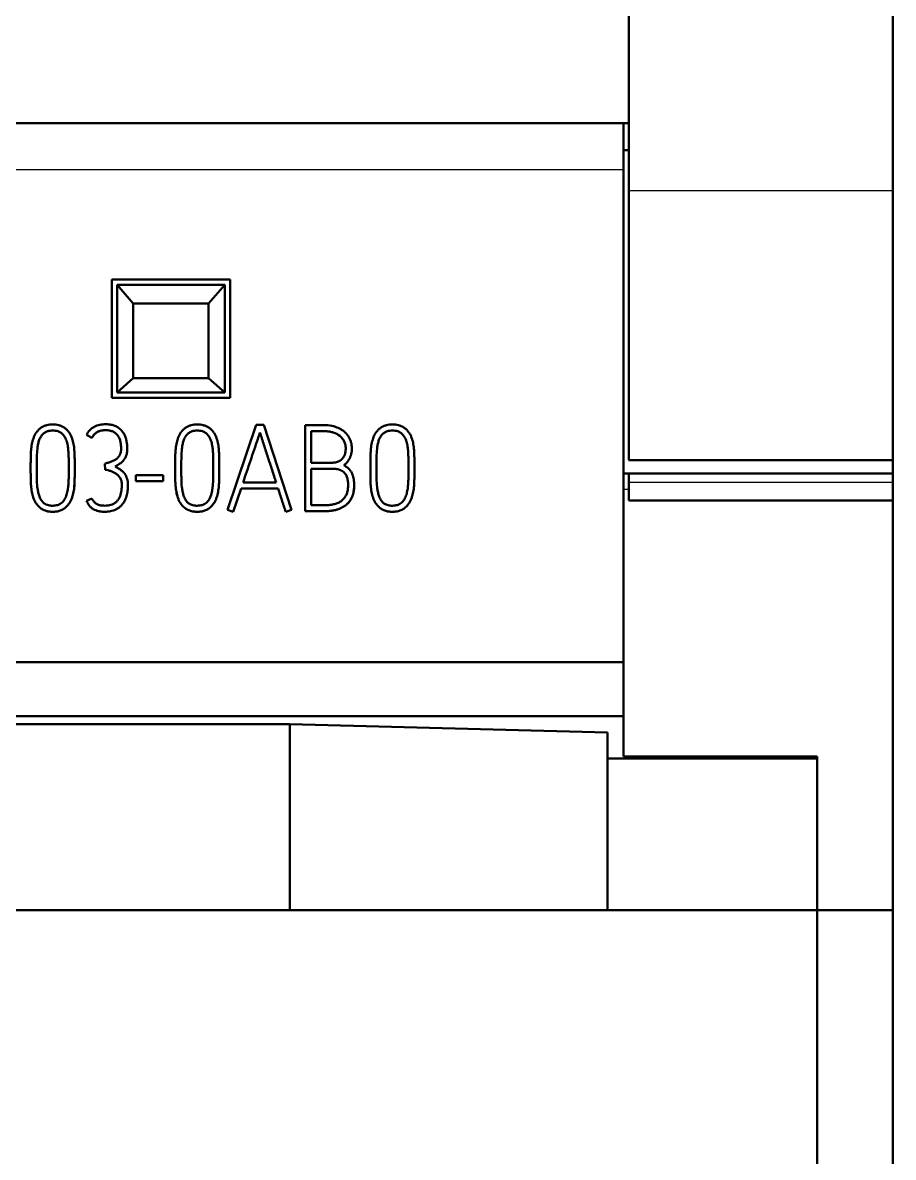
# Model space of a CAD drawing. Header units: millimetres. Extents: x 0 to 841, y 0 to 594.
# Drawn here: x 128.53 to 144.7, y 292.75 to 313.8 of the extents above; entities that cross this region are included whole.
import ezdxf

# ---------------------------------------------------------------- set-up
doc = ezdxf.new("R2010")
doc.units = ezdxf.units.MM
doc.layers.add('1', color=7, linetype='Continuous')

msp = doc.modelspace()

# ---------------------------------------------------------------- linework, layer by layer
at = {"layer": '1', "color": 7, "linetype": 'Continuous', "lineweight": 50}
for p, q in [((139.783, 318.868), (139.783, 310.678)), ((144.683, 310.678), (144.683, 318.868)), ((139.683, 311.937), (114.883, 311.937)), ((139.683, 311.937), (139.683, 311.068)), ((139.783, 311.937), (139.683, 311.937)), ((139.783, 311.437), (139.683, 311.437)), ((139.683, 311.068), (139.683, 301.937)), ((139.783, 310.678), (139.783, 305.681)), ((144.683, 305.681), (144.683, 310.678)), ((130.183, 309.037), (130.183, 306.837)), ((132.383, 309.037), (130.183, 309.037)), ((132.383, 306.837), (132.383, 309.037)), ((132.283, 308.937), (130.283, 308.937)), ((130.283, 308.937), (130.583, 308.59)), ((130.283, 306.937), (130.283, 308.937)), ((131.983, 308.59), (132.283, 308.937)), ((132.283, 308.937), (132.283, 306.937)), ((130.583, 308.59), (131.983, 308.59)), ((130.583, 308.59), (130.583, 307.205)), ((131.983, 307.205), (131.983, 308.59)), ((144.695, 308.112), (144.683, 308.112)), ((144.695, 308.11), (144.683, 308.11)), ((144.695, 307.702), (144.683, 307.702)), ((144.695, 307.696), (144.683, 307.696)), ((130.583, 307.205), (130.283, 306.937)), ((130.583, 307.205), (131.983, 307.205)), ((132.283, 306.937), (131.983, 307.205)), ((132.283, 306.937), (130.283, 306.937)), ((130.183, 306.837), (132.383, 306.837)), ((132.334, 304.761), (132.864, 306.339)), ((132.864, 306.339), (133.006, 306.339)), ((133.006, 306.339), (133.523, 304.761)), ((133.774, 304.737), (133.774, 306.335)), ((129.715, 306.151), (129.817, 306.1)), ((129.817, 306.1), (129.715, 306.151)), ((129.715, 306.151), (129.715, 306.151)), ((129.817, 306.1), (129.817, 306.1)), ((130.001, 306.234), (130.001, 306.234)), ((133.887, 306.221), (133.887, 305.636)), ((144.683, 306.082), (144.695, 306.082)), ((144.683, 306.08), (144.695, 306.08)), ((130.471, 305.895), (130.471, 305.895)), ((134.642, 305.902), (134.642, 305.902)), ((144.683, 305.681), (139.783, 305.681)), ((144.683, 305.681), (144.683, 305.437)), ((144.683, 305.643), (144.695, 305.643)), ((144.683, 305.641), (144.695, 305.641)), ((128.678, 305.545), (128.678, 305.545)), ((129.497, 305.523), (129.497, 305.523)), ((130.061, 305.507), (130.054, 305.618)), ((131.362, 305.545), (131.362, 305.545)), ((132.18, 305.523), (132.18, 305.523)), ((133.887, 305.525), (133.887, 304.848)), ((134.986, 305.545), (134.986, 305.545)), ((135.804, 305.523), (135.804, 305.523)), ((139.683, 305.437), (144.683, 305.437)), ((139.783, 305.437), (139.783, 305.269)), ((144.683, 305.269), (144.683, 305.437)), ((130.485, 305.225), (130.485, 305.225)), ((130.633, 305.292), (130.633, 305.405)), ((130.633, 305.405), (131.139, 305.405)), ((130.633, 305.292), (131.139, 305.292)), ((131.139, 305.292), (130.633, 305.292)), ((131.139, 305.405), (131.139, 305.292)), ((132.625, 305.272), (133.235, 305.272)), ((134.686, 305.221), (134.686, 305.221)), ((139.783, 305.269), (139.783, 304.937)), ((144.683, 304.937), (144.683, 305.269)), ((132.587, 305.159), (132.441, 304.726)), ((132.441, 304.726), (132.587, 305.159)), ((132.587, 305.159), (133.273, 305.159)), ((133.273, 305.159), (132.587, 305.159)), ((132.587, 305.159), (132.587, 305.159)), ((133.273, 305.159), (133.273, 305.159)), ((128.829, 304.823), (128.829, 304.823)), ((129.346, 304.823), (129.346, 304.823)), ((129.715, 304.928), (129.817, 304.974)), ((129.715, 304.928), (129.715, 304.928)), ((131.512, 304.823), (131.512, 304.823)), ((132.03, 304.823), (132.03, 304.823)), ((135.136, 304.823), (135.136, 304.823)), ((135.654, 304.823), (135.654, 304.823)), ((144.683, 304.937), (139.783, 304.937)), ((144.683, 297.337), (144.683, 304.937)), ((132.334, 304.761), (132.441, 304.726)), ((132.441, 304.726), (132.334, 304.761)), ((132.334, 304.761), (132.334, 304.761)), ((132.441, 304.726), (132.441, 304.726)), ((133.415, 304.726), (133.523, 304.761)), ((133.523, 304.761), (133.415, 304.726)), ((133.415, 304.726), (133.415, 304.726)), ((133.523, 304.761), (133.523, 304.761)), ((139.683, 301.937), (114.883, 301.937)), ((139.683, 301.937), (139.683, 300.937)), ((139.683, 300.937), (114.883, 300.937)), ((133.488, 300.787), (121.077, 300.787)), ((133.488, 297.337), (133.488, 300.787)), ((133.488, 300.787), (139.388, 300.633)), ((139.683, 300.937), (139.683, 300.189)), ((139.388, 300.633), (139.388, 297.337)), ((143.283, 300.189), (139.683, 300.189)), ((143.283, 300.189), (143.283, 297.337)), ((143.283, 300.151), (139.388, 300.151)), ((143.283, 297.337), (111.283, 297.337)), ((143.283, 253.953), (143.283, 297.337)), ((144.683, 297.337), (143.283, 297.337)), ((144.683, 223.358), (144.683, 297.337))]:
    msp.add_line(p, q, dxfattribs=at)
at = {"layer": '1', "color": 7, "linetype": 'Continuous', "lineweight": 25}
for p, q in [((139.683, 311.068), (114.883, 311.068)), ((144.683, 310.678), (139.783, 310.678)), ((144.683, 305.269), (139.783, 305.269)), ((139.783, 305.137), (139.683, 305.137))]:
    msp.add_line(p, q, dxfattribs=at)
at = {"layer": '1', "color": 7, "linetype": 'Continuous', "lineweight": 50}
for points, knots in [([(128.829, 304.823), (128.802, 304.85), (128.779, 304.879), (128.757, 304.92), (128.752, 304.928), (128.744, 304.945), (128.741, 304.954), (128.731, 304.98), (128.725, 304.997), (128.709, 305.05), (128.701, 305.087), (128.69, 305.16), (128.686, 305.197), (128.682, 305.253), (128.681, 305.271), (128.68, 305.308), (128.68, 305.326), (128.679, 305.382), (128.679, 305.419), (128.678, 305.493), (128.678, 305.53), (128.678, 305.604), (128.679, 305.64), (128.679, 305.696), (128.68, 305.714), (128.68, 305.751), (128.68, 305.77), (128.682, 305.825), (128.685, 305.862), (128.693, 305.936), (128.699, 305.972), (128.711, 306.027), (128.716, 306.045), (128.727, 306.08), (128.733, 306.097), (128.743, 306.123), (128.747, 306.132), (128.754, 306.148), (128.759, 306.157), (128.772, 306.181), (128.783, 306.197), (128.806, 306.226), (128.818, 306.24), (128.838, 306.259), (128.845, 306.265), (128.86, 306.277), (128.868, 306.283), (128.891, 306.298), (128.915, 306.312), (128.942, 306.322), (128.959, 306.328), (128.968, 306.33), (129.014, 306.342), (129.051, 306.346), (129.089, 306.346)], [0, 0, 0, 0, 0.0625, 0.0625, 0.078125, 0.078125, 0.09375, 0.09375, 0.125, 0.125, 0.1875, 0.1875, 0.25, 0.25, 0.28125, 0.28125, 0.3125, 0.3125, 0.375, 0.375, 0.4375, 0.4375, 0.5, 0.5, 0.53125, 0.53125, 0.5625, 0.5625, 0.625, 0.625, 0.6875, 0.6875, 0.71875, 0.71875, 0.75, 0.75, 0.765625, 0.765625, 0.78125, 0.78125, 0.8125, 0.8125, 0.84375, 0.84375, 0.859375, 0.859375, 0.875, 0.875, 0.90625, 0.921875, 0.921875, 0.9375, 0.9375, 1, 1, 1, 1]), ([(129.089, 306.346), (129.126, 306.346), (129.164, 306.342), (129.218, 306.328), (129.236, 306.322), (129.27, 306.307), (129.287, 306.298), (129.31, 306.283), (129.318, 306.277), (129.332, 306.265), (129.339, 306.259), (129.359, 306.24), (129.372, 306.226), (129.389, 306.203), (129.395, 306.196), (129.405, 306.18), (129.41, 306.172), (129.423, 306.148), (129.431, 306.131), (129.445, 306.096), (129.451, 306.079), (129.462, 306.043), (129.466, 306.025), (129.478, 305.971), (129.483, 305.935), (129.49, 305.862), (129.493, 305.825), (129.495, 305.769), (129.495, 305.751), (129.496, 305.714), (129.497, 305.658), (129.497, 305.603), (129.497, 305.529), (129.497, 305.492), (129.497, 305.418), (129.496, 305.381), (129.495, 305.334), (129.495, 305.325), (129.495, 305.307), (129.495, 305.297), (129.494, 305.27), (129.493, 305.251), (129.489, 305.196), (129.485, 305.159), (129.477, 305.104), (129.473, 305.086), (129.465, 305.05), (129.456, 305.014), (129.444, 304.979), (129.43, 304.945), (129.422, 304.929), (129.404, 304.896), (129.394, 304.88), (129.372, 304.851), (129.359, 304.837), (129.346, 304.823)], [0, 0, 0, 0, 0.0625, 0.0625, 0.09375, 0.09375, 0.125, 0.125, 0.140625, 0.140625, 0.15625, 0.15625, 0.1875, 0.1875, 0.203125, 0.203125, 0.21875, 0.21875, 0.25, 0.25, 0.28125, 0.28125, 0.3125, 0.3125, 0.375, 0.375, 0.4375, 0.4375, 0.46875, 0.46875, 0.5, 0.5625, 0.5625, 0.625, 0.625, 0.6875, 0.6875, 0.703125, 0.703125, 0.71875, 0.71875, 0.75, 0.75, 0.8125, 0.8125, 0.84375, 0.84375, 0.875, 0.90625, 0.90625, 0.9375, 0.9375, 0.96875, 0.96875, 1, 1, 1, 1]), ([(129.715, 306.151), (129.731, 306.183), (129.751, 306.213), (129.782, 306.246), (129.788, 306.252), (129.801, 306.264), (129.822, 306.281), (129.845, 306.296), (129.876, 306.313), (129.893, 306.32), (129.927, 306.332), (129.945, 306.336), (129.98, 306.344), (129.998, 306.346), (130.034, 306.35), (130.052, 306.35), (130.07, 306.35)], [0, 0, 0, 0, 0.25, 0.25, 0.3125, 0.3125, 0.375, 0.5, 0.5, 0.625, 0.625, 0.75, 0.75, 0.875, 0.875, 1, 1, 1, 1]), ([(130.07, 306.35), (130.094, 306.35), (130.117, 306.349), (130.163, 306.343), (130.186, 306.339), (130.22, 306.329), (130.231, 306.325), (130.253, 306.316), (130.274, 306.306), (130.294, 306.295), (130.313, 306.282), (130.323, 306.274), (130.35, 306.252), (130.366, 306.235), (130.387, 306.208), (130.394, 306.198), (130.407, 306.178), (130.413, 306.168), (130.428, 306.137), (130.437, 306.116), (130.451, 306.071), (130.457, 306.049), (130.465, 306.003), (130.468, 305.98), (130.47, 305.946), (130.471, 305.934), (130.471, 305.911), (130.472, 305.899), (130.471, 305.864), (130.47, 305.841), (130.464, 305.807), (130.461, 305.796), (130.455, 305.773), (130.451, 305.762), (130.441, 305.741), (130.436, 305.731), (130.425, 305.711), (130.418, 305.701), (130.404, 305.682), (130.397, 305.674), (130.381, 305.657), (130.372, 305.649), (130.355, 305.634), (130.345, 305.626), (130.331, 305.616), (130.326, 305.613), (130.316, 305.607), (130.292, 305.591), (130.266, 305.577), (130.245, 305.567)], [0, 0, 0, 0, 0.0625, 0.0625, 0.125, 0.125, 0.15625, 0.15625, 0.1875, 0.21875, 0.21875, 0.25, 0.25, 0.3125, 0.3125, 0.34375, 0.34375, 0.375, 0.375, 0.4375, 0.4375, 0.5, 0.5, 0.5625, 0.5625, 0.59375, 0.59375, 0.625, 0.625, 0.6875, 0.6875, 0.71875, 0.71875, 0.75, 0.75, 0.78125, 0.78125, 0.8125, 0.8125, 0.84375, 0.84375, 0.875, 0.875, 0.90625, 0.90625, 0.921875, 0.921875, 0.9375, 1, 1, 1, 1]), ([(131.512, 304.823), (131.485, 304.85), (131.463, 304.879), (131.44, 304.92), (131.436, 304.928), (131.428, 304.945), (131.424, 304.954), (131.414, 304.98), (131.408, 304.997), (131.392, 305.05), (131.385, 305.087), (131.373, 305.16), (131.369, 305.197), (131.366, 305.253), (131.365, 305.271), (131.364, 305.308), (131.363, 305.326), (131.362, 305.382), (131.362, 305.419), (131.362, 305.493), (131.362, 305.53), (131.362, 305.604), (131.362, 305.64), (131.363, 305.696), (131.363, 305.714), (131.364, 305.751), (131.364, 305.77), (131.366, 305.825), (131.368, 305.862), (131.377, 305.936), (131.382, 305.972), (131.395, 306.027), (131.399, 306.045), (131.41, 306.08), (131.416, 306.097), (131.426, 306.123), (131.43, 306.132), (131.438, 306.148), (131.442, 306.157), (131.456, 306.181), (131.466, 306.197), (131.489, 306.226), (131.501, 306.24), (131.522, 306.259), (131.529, 306.265), (131.543, 306.277), (131.551, 306.283), (131.574, 306.298), (131.599, 306.312), (131.625, 306.322), (131.643, 306.328), (131.652, 306.33), (131.697, 306.342), (131.734, 306.346), (131.772, 306.346)], [0, 0, 0, 0, 0.0625, 0.0625, 0.078125, 0.078125, 0.09375, 0.09375, 0.125, 0.125, 0.1875, 0.1875, 0.25, 0.25, 0.28125, 0.28125, 0.3125, 0.3125, 0.375, 0.375, 0.4375, 0.4375, 0.5, 0.5, 0.53125, 0.53125, 0.5625, 0.5625, 0.625, 0.625, 0.6875, 0.6875, 0.71875, 0.71875, 0.75, 0.75, 0.765625, 0.765625, 0.78125, 0.78125, 0.8125, 0.8125, 0.84375, 0.84375, 0.859375, 0.859375, 0.875, 0.875, 0.90625, 0.921875, 0.921875, 0.9375, 0.9375, 1, 1, 1, 1]), ([(131.772, 306.346), (131.81, 306.346), (131.847, 306.342), (131.901, 306.328), (131.92, 306.322), (131.954, 306.307), (131.97, 306.298), (131.994, 306.283), (132.001, 306.277), (132.016, 306.265), (132.023, 306.259), (132.043, 306.24), (132.055, 306.226), (132.073, 306.203), (132.078, 306.196), (132.088, 306.18), (132.093, 306.172), (132.107, 306.148), (132.115, 306.131), (132.129, 306.096), (132.135, 306.079), (132.145, 306.043), (132.15, 306.025), (132.161, 305.971), (132.166, 305.935), (132.174, 305.862), (132.176, 305.825), (132.178, 305.769), (132.179, 305.751), (132.179, 305.714), (132.18, 305.658), (132.18, 305.603), (132.181, 305.529), (132.18, 305.492), (132.18, 305.418), (132.18, 305.381), (132.179, 305.334), (132.179, 305.325), (132.178, 305.307), (132.178, 305.297), (132.177, 305.27), (132.176, 305.251), (132.173, 305.196), (132.169, 305.159), (132.16, 305.104), (132.157, 305.086), (132.149, 305.05), (132.139, 305.014), (132.127, 304.979), (132.113, 304.945), (132.106, 304.929), (132.088, 304.896), (132.077, 304.88), (132.055, 304.851), (132.043, 304.837), (132.03, 304.823)], [0, 0, 0, 0, 0.0625, 0.0625, 0.09375, 0.09375, 0.125, 0.125, 0.140625, 0.140625, 0.15625, 0.15625, 0.1875, 0.1875, 0.203125, 0.203125, 0.21875, 0.21875, 0.25, 0.25, 0.28125, 0.28125, 0.3125, 0.3125, 0.375, 0.375, 0.4375, 0.4375, 0.46875, 0.46875, 0.5, 0.5625, 0.5625, 0.625, 0.625, 0.6875, 0.6875, 0.703125, 0.703125, 0.71875, 0.71875, 0.75, 0.75, 0.8125, 0.8125, 0.84375, 0.84375, 0.875, 0.90625, 0.90625, 0.9375, 0.9375, 0.96875, 0.96875, 1, 1, 1, 1]), ([(133.774, 306.335), (133.868, 306.335), (133.986, 306.335), (134.104, 306.335), (134.152, 306.335), (134.175, 306.334), (134.245, 306.327), (134.291, 306.318), (134.337, 306.302)], [0, 0, 0, 0, 0.5, 0.625, 0.625, 0.75, 0.75, 1, 1, 1, 1]), ([(134.337, 306.302), (134.372, 306.29), (134.407, 306.275), (134.455, 306.246), (134.47, 306.236), (134.493, 306.219), (134.5, 306.213), (134.514, 306.2), (134.534, 306.181), (134.553, 306.16), (134.575, 306.13), (134.585, 306.113), (134.603, 306.081), (134.611, 306.064), (134.623, 306.029), (134.629, 306.011), (134.64, 305.955), (134.643, 305.918), (134.64, 305.862), (134.639, 305.843), (134.633, 305.806), (134.629, 305.788), (134.62, 305.761), (134.617, 305.753), (134.61, 305.735), (134.607, 305.726), (134.594, 305.701), (134.575, 305.669), (134.551, 305.64), (134.525, 305.613), (134.511, 305.601), (134.495, 305.589)], [0, 0, 0, 0, 0.125, 0.125, 0.1875, 0.1875, 0.21875, 0.21875, 0.25, 0.3125, 0.3125, 0.375, 0.375, 0.4375, 0.4375, 0.5, 0.5, 0.625, 0.625, 0.6875, 0.6875, 0.75, 0.75, 0.78125, 0.78125, 0.8125, 0.8125, 0.875, 0.9375, 0.9375, 1, 1, 1, 1]), ([(135.136, 304.823), (135.109, 304.85), (135.087, 304.879), (135.064, 304.92), (135.06, 304.928), (135.052, 304.945), (135.048, 304.954), (135.038, 304.98), (135.032, 304.997), (135.016, 305.05), (135.009, 305.087), (134.997, 305.16), (134.993, 305.197), (134.99, 305.253), (134.989, 305.271), (134.988, 305.308), (134.987, 305.326), (134.986, 305.382), (134.986, 305.419), (134.985, 305.493), (134.985, 305.53), (134.986, 305.604), (134.986, 305.64), (134.987, 305.696), (134.987, 305.714), (134.988, 305.751), (134.988, 305.77), (134.99, 305.825), (134.992, 305.862), (135, 305.936), (135.006, 305.972), (135.019, 306.027), (135.023, 306.045), (135.034, 306.08), (135.04, 306.097), (135.05, 306.123), (135.054, 306.132), (135.062, 306.148), (135.066, 306.157), (135.08, 306.181), (135.09, 306.197), (135.113, 306.226), (135.125, 306.24), (135.146, 306.259), (135.153, 306.265), (135.167, 306.277), (135.175, 306.283), (135.198, 306.298), (135.223, 306.312), (135.249, 306.322), (135.267, 306.328), (135.276, 306.33), (135.321, 306.342), (135.358, 306.346), (135.396, 306.346)], [0, 0, 0, 0, 0.0625, 0.0625, 0.078125, 0.078125, 0.09375, 0.09375, 0.125, 0.125, 0.1875, 0.1875, 0.25, 0.25, 0.28125, 0.28125, 0.3125, 0.3125, 0.375, 0.375, 0.4375, 0.4375, 0.5, 0.5, 0.53125, 0.53125, 0.5625, 0.5625, 0.625, 0.625, 0.6875, 0.6875, 0.71875, 0.71875, 0.75, 0.75, 0.765625, 0.765625, 0.78125, 0.78125, 0.8125, 0.8125, 0.84375, 0.84375, 0.859375, 0.859375, 0.875, 0.875, 0.90625, 0.921875, 0.921875, 0.9375, 0.9375, 1, 1, 1, 1]), ([(135.396, 306.346), (135.434, 306.346), (135.471, 306.342), (135.525, 306.328), (135.543, 306.322), (135.578, 306.307), (135.594, 306.298), (135.617, 306.283), (135.625, 306.277), (135.64, 306.265), (135.647, 306.259), (135.667, 306.24), (135.679, 306.226), (135.696, 306.203), (135.702, 306.196), (135.712, 306.18), (135.717, 306.172), (135.731, 306.148), (135.739, 306.131), (135.752, 306.096), (135.759, 306.079), (135.769, 306.043), (135.774, 306.025), (135.785, 305.971), (135.79, 305.935), (135.798, 305.862), (135.8, 305.825), (135.802, 305.769), (135.802, 305.751), (135.803, 305.714), (135.804, 305.658), (135.804, 305.603), (135.804, 305.529), (135.804, 305.492), (135.804, 305.418), (135.803, 305.381), (135.803, 305.334), (135.802, 305.325), (135.802, 305.307), (135.802, 305.297), (135.801, 305.27), (135.8, 305.251), (135.797, 305.196), (135.793, 305.159), (135.784, 305.104), (135.781, 305.086), (135.773, 305.05), (135.763, 305.014), (135.751, 304.979), (135.737, 304.945), (135.73, 304.929), (135.711, 304.896), (135.701, 304.88), (135.679, 304.851), (135.667, 304.837), (135.654, 304.823)], [0, 0, 0, 0, 0.0625, 0.0625, 0.09375, 0.09375, 0.125, 0.125, 0.140625, 0.140625, 0.15625, 0.15625, 0.1875, 0.1875, 0.203125, 0.203125, 0.21875, 0.21875, 0.25, 0.25, 0.28125, 0.28125, 0.3125, 0.3125, 0.375, 0.375, 0.4375, 0.4375, 0.46875, 0.46875, 0.5, 0.5625, 0.5625, 0.625, 0.625, 0.6875, 0.6875, 0.703125, 0.703125, 0.71875, 0.71875, 0.75, 0.75, 0.8125, 0.8125, 0.84375, 0.84375, 0.875, 0.90625, 0.90625, 0.9375, 0.9375, 0.96875, 0.96875, 1, 1, 1, 1]), ([(128.907, 306.168), (128.889, 306.15), (128.874, 306.131), (128.855, 306.099), (128.85, 306.088), (128.84, 306.065), (128.836, 306.053), (128.824, 306.018), (128.818, 305.994), (128.811, 305.958), (128.809, 305.945), (128.806, 305.921), (128.804, 305.909), (128.798, 305.847), (128.795, 305.797), (128.792, 305.699), (128.792, 305.649), (128.791, 305.575), (128.791, 305.55), (128.791, 305.5), (128.791, 305.476), (128.792, 305.426), (128.792, 305.389), (128.793, 305.352), (128.794, 305.327), (128.794, 305.315), (128.796, 305.253), (128.8, 305.204), (128.81, 305.131), (128.814, 305.107), (128.826, 305.058), (128.833, 305.034), (128.841, 305.01)], [0, 0, 0, 0, 0.0625, 0.0625, 0.09375, 0.09375, 0.125, 0.125, 0.1875, 0.1875, 0.21875, 0.21875, 0.25, 0.25, 0.375, 0.375, 0.5, 0.5, 0.5625, 0.5625, 0.625, 0.625, 0.6875, 0.71875, 0.71875, 0.75, 0.75, 0.875, 0.875, 0.9375, 0.9375, 1, 1, 1, 1]), ([(129.271, 306.168), (129.259, 306.18), (129.246, 306.19), (129.225, 306.203), (129.217, 306.206), (129.202, 306.213), (129.194, 306.216), (129.171, 306.224), (129.155, 306.227), (129.122, 306.232), (129.105, 306.233), (129.072, 306.233), (129.056, 306.232), (129.023, 306.227), (129.007, 306.224), (128.983, 306.217), (128.975, 306.214), (128.96, 306.207), (128.953, 306.203), (128.931, 306.19), (128.918, 306.18), (128.907, 306.168)], [0, 0, 0, 0, 0.125, 0.125, 0.1875, 0.1875, 0.25, 0.25, 0.375, 0.375, 0.5, 0.5, 0.625, 0.625, 0.75, 0.75, 0.8125, 0.8125, 0.875, 0.875, 1, 1, 1, 1]), ([(128.907, 306.168), (128.918, 306.18), (128.931, 306.19), (128.952, 306.203), (128.96, 306.207), (128.975, 306.214), (128.991, 306.219), (129.006, 306.224), (129.023, 306.227), (129.031, 306.228), (129.056, 306.232), (129.072, 306.233), (129.105, 306.233), (129.121, 306.232), (129.154, 306.227), (129.171, 306.224), (129.194, 306.216), (129.202, 306.213), (129.217, 306.207), (129.224, 306.203), (129.246, 306.19), (129.259, 306.18), (129.271, 306.168)], [0, 0, 0, 0, 0.125, 0.125, 0.1875, 0.1875, 0.25, 0.3125, 0.3125, 0.375, 0.375, 0.5, 0.5, 0.625, 0.625, 0.75, 0.75, 0.8125, 0.8125, 0.875, 0.875, 1, 1, 1, 1]), ([(129.089, 304.839), (129.105, 304.839), (129.121, 304.84), (129.152, 304.844), (129.168, 304.847), (129.191, 304.854), (129.198, 304.857), (129.213, 304.863), (129.22, 304.867), (129.241, 304.879), (129.254, 304.889), (129.276, 304.911), (129.287, 304.923), (129.305, 304.949), (129.313, 304.963), (129.328, 304.991), (129.334, 305.005), (129.344, 305.035), (129.349, 305.05), (129.361, 305.096), (129.367, 305.127), (129.375, 305.189), (129.378, 305.22), (129.381, 305.267), (129.382, 305.282), (129.384, 305.314), (129.384, 305.329), (129.385, 305.376), (129.386, 305.408), (129.386, 305.471), (129.386, 305.502), (129.386, 305.565), (129.386, 305.596), (129.385, 305.659), (129.385, 305.691), (129.384, 305.738), (129.384, 305.753), (129.383, 305.785), (129.382, 305.8), (129.379, 305.847), (129.377, 305.879), (129.371, 305.925), (129.369, 305.941), (129.363, 305.972), (129.36, 305.987), (129.352, 306.018), (129.348, 306.033), (129.337, 306.062), (129.331, 306.077), (129.31, 306.119), (129.293, 306.145), (129.271, 306.168)], [0, 0, 0, 0, 0.03125, 0.03125, 0.0625, 0.0625, 0.078125, 0.078125, 0.09375, 0.09375, 0.125, 0.125, 0.15625, 0.15625, 0.1875, 0.1875, 0.21875, 0.21875, 0.25, 0.25, 0.3125, 0.3125, 0.375, 0.375, 0.40625, 0.40625, 0.4375, 0.4375, 0.5, 0.5, 0.5625, 0.5625, 0.625, 0.625, 0.6875, 0.6875, 0.71875, 0.71875, 0.75, 0.75, 0.8125, 0.8125, 0.84375, 0.84375, 0.875, 0.875, 0.90625, 0.90625, 0.9375, 0.9375, 1, 1, 1, 1]), ([(129.271, 306.168), (129.293, 306.145), (129.31, 306.119), (129.327, 306.087), (129.329, 306.082), (129.331, 306.078)], [0, 0, 0, 0, 0.864491, 0.864491, 1, 1, 1, 1]), ([(130.001, 306.234), (129.991, 306.232), (129.982, 306.23), (129.962, 306.225), (129.953, 306.222), (129.934, 306.215), (129.925, 306.211), (129.908, 306.201), (129.9, 306.196), (129.884, 306.184), (129.876, 306.178), (129.861, 306.165), (129.855, 306.157), (129.836, 306.134), (129.826, 306.117), (129.817, 306.1)], [0, 0, 0, 0, 0.125, 0.125, 0.25, 0.25, 0.375, 0.375, 0.5, 0.5, 0.625, 0.625, 0.75, 0.75, 1, 1, 1, 1]), ([(129.817, 306.1), (129.826, 306.117), (129.836, 306.134), (129.854, 306.157), (129.861, 306.164), (129.876, 306.178), (129.883, 306.184), (129.899, 306.196), (129.907, 306.201), (129.92, 306.208), (129.925, 306.21), (129.934, 306.215), (129.939, 306.216), (129.962, 306.225), (129.981, 306.231), (130.001, 306.234)], [0, 0, 0, 0, 0.25, 0.25, 0.375, 0.375, 0.5, 0.5, 0.625, 0.625, 0.6875, 0.6875, 0.75, 0.75, 1, 1, 1, 1]), ([(130.054, 305.618), (130.075, 305.624), (130.106, 305.633), (130.137, 305.643), (130.157, 305.65), (130.167, 305.653), (130.187, 305.66), (130.197, 305.664), (130.217, 305.673), (130.227, 305.678), (130.255, 305.695), (130.272, 305.707), (130.296, 305.729), (130.303, 305.737), (130.317, 305.754), (130.323, 305.763), (130.331, 305.776), (130.334, 305.781), (130.339, 305.791), (130.341, 305.796), (130.347, 305.811), (130.35, 305.821), (130.357, 305.853), (130.358, 305.874), (130.358, 305.917), (130.357, 305.939), (130.354, 305.981), (130.35, 306.003), (130.341, 306.045), (130.335, 306.066), (130.323, 306.095), (130.318, 306.105), (130.307, 306.124), (130.296, 306.142), (130.282, 306.159), (130.271, 306.17), (130.267, 306.174), (130.258, 306.181), (130.246, 306.191), (130.232, 306.2), (130.213, 306.211), (130.203, 306.215), (130.173, 306.227), (130.152, 306.232), (130.12, 306.237), (130.109, 306.238), (130.087, 306.239), (130.077, 306.24), (130.044, 306.239), (130.023, 306.237), (130.001, 306.234)], [0, 0, 0, 0, 0.0625, 0.09375, 0.09375, 0.125, 0.125, 0.15625, 0.15625, 0.1875, 0.1875, 0.25, 0.25, 0.28125, 0.28125, 0.3125, 0.3125, 0.328125, 0.328125, 0.34375, 0.34375, 0.375, 0.375, 0.4375, 0.4375, 0.5, 0.5, 0.5625, 0.5625, 0.625, 0.625, 0.65625, 0.65625, 0.6875, 0.71875, 0.71875, 0.734375, 0.734375, 0.75, 0.78125, 0.78125, 0.8125, 0.8125, 0.875, 0.875, 0.90625, 0.90625, 0.9375, 0.9375, 1, 1, 1, 1]), ([(130.001, 306.234), (130.023, 306.237), (130.044, 306.239), (130.087, 306.24), (130.108, 306.238), (130.131, 306.235), (130.132, 306.235), (130.133, 306.235)], [0, 0, 0, 0, 0.486027, 0.486027, 0.972053, 0.972053, 1, 1, 1, 1]), ([(131.59, 306.168), (131.572, 306.15), (131.557, 306.131), (131.539, 306.099), (131.533, 306.088), (131.523, 306.065), (131.519, 306.053), (131.508, 306.018), (131.502, 305.994), (131.495, 305.958), (131.493, 305.945), (131.489, 305.921), (131.488, 305.909), (131.481, 305.847), (131.478, 305.797), (131.476, 305.699), (131.475, 305.649), (131.475, 305.575), (131.475, 305.55), (131.475, 305.5), (131.475, 305.476), (131.475, 305.426), (131.476, 305.389), (131.477, 305.352), (131.477, 305.327), (131.477, 305.315), (131.479, 305.253), (131.483, 305.204), (131.494, 305.131), (131.498, 305.107), (131.509, 305.058), (131.516, 305.034), (131.525, 305.01)], [0, 0, 0, 0, 0.0625, 0.0625, 0.09375, 0.09375, 0.125, 0.125, 0.1875, 0.1875, 0.21875, 0.21875, 0.25, 0.25, 0.375, 0.375, 0.5, 0.5, 0.5625, 0.5625, 0.625, 0.625, 0.6875, 0.71875, 0.71875, 0.75, 0.75, 0.875, 0.875, 0.9375, 0.9375, 1, 1, 1, 1]), ([(131.954, 306.168), (131.942, 306.18), (131.929, 306.19), (131.908, 306.203), (131.901, 306.206), (131.886, 306.213), (131.878, 306.216), (131.854, 306.224), (131.838, 306.227), (131.805, 306.232), (131.789, 306.233), (131.756, 306.233), (131.739, 306.232), (131.707, 306.227), (131.69, 306.224), (131.667, 306.217), (131.659, 306.214), (131.644, 306.207), (131.636, 306.203), (131.615, 306.19), (131.602, 306.18), (131.59, 306.168)], [0, 0, 0, 0, 0.125, 0.125, 0.1875, 0.1875, 0.25, 0.25, 0.375, 0.375, 0.5, 0.5, 0.625, 0.625, 0.75, 0.75, 0.8125, 0.8125, 0.875, 0.875, 1, 1, 1, 1]), ([(131.59, 306.168), (131.602, 306.18), (131.615, 306.19), (131.636, 306.203), (131.643, 306.207), (131.658, 306.214), (131.674, 306.219), (131.69, 306.224), (131.706, 306.227), (131.714, 306.228), (131.739, 306.232), (131.756, 306.233), (131.788, 306.233), (131.805, 306.232), (131.838, 306.227), (131.854, 306.224), (131.878, 306.216), (131.885, 306.213), (131.9, 306.207), (131.908, 306.203), (131.929, 306.19), (131.942, 306.18), (131.954, 306.168)], [0, 0, 0, 0, 0.125, 0.125, 0.1875, 0.1875, 0.25, 0.3125, 0.3125, 0.375, 0.375, 0.5, 0.5, 0.625, 0.625, 0.75, 0.75, 0.8125, 0.8125, 0.875, 0.875, 1, 1, 1, 1]), ([(131.772, 304.839), (131.788, 304.839), (131.804, 304.84), (131.836, 304.844), (131.851, 304.847), (131.874, 304.854), (131.882, 304.857), (131.896, 304.863), (131.903, 304.867), (131.924, 304.879), (131.937, 304.889), (131.96, 304.911), (131.97, 304.923), (131.989, 304.949), (131.997, 304.963), (132.011, 304.991), (132.017, 305.005), (132.028, 305.035), (132.032, 305.05), (132.045, 305.096), (132.05, 305.127), (132.059, 305.189), (132.062, 305.22), (132.065, 305.267), (132.066, 305.282), (132.067, 305.314), (132.067, 305.329), (132.069, 305.376), (132.069, 305.408), (132.07, 305.471), (132.07, 305.502), (132.07, 305.565), (132.07, 305.596), (132.069, 305.659), (132.068, 305.691), (132.068, 305.738), (132.067, 305.753), (132.066, 305.785), (132.066, 305.8), (132.063, 305.847), (132.06, 305.879), (132.055, 305.925), (132.052, 305.941), (132.047, 305.972), (132.044, 305.987), (132.036, 306.018), (132.031, 306.033), (132.021, 306.062), (132.015, 306.077), (131.994, 306.119), (131.976, 306.145), (131.954, 306.168)], [0, 0, 0, 0, 0.03125, 0.03125, 0.0625, 0.0625, 0.078125, 0.078125, 0.09375, 0.09375, 0.125, 0.125, 0.15625, 0.15625, 0.1875, 0.1875, 0.21875, 0.21875, 0.25, 0.25, 0.3125, 0.3125, 0.375, 0.375, 0.40625, 0.40625, 0.4375, 0.4375, 0.5, 0.5, 0.5625, 0.5625, 0.625, 0.625, 0.6875, 0.6875, 0.71875, 0.71875, 0.75, 0.75, 0.8125, 0.8125, 0.84375, 0.84375, 0.875, 0.875, 0.90625, 0.90625, 0.9375, 0.9375, 1, 1, 1, 1]), ([(131.954, 306.168), (131.976, 306.145), (131.994, 306.119), (132.01, 306.087), (132.012, 306.082), (132.014, 306.078)], [0, 0, 0, 0, 0.864491, 0.864491, 1, 1, 1, 1]), ([(132.895, 306.076), (132.873, 306.009), (132.851, 305.942), (132.805, 305.808), (132.782, 305.741), (132.737, 305.607), (132.714, 305.54), (132.669, 305.406), (132.647, 305.339), (132.625, 305.272)], [0, 0, 0, 0, 0.25, 0.25, 0.5, 0.5, 0.75, 0.75, 1, 1, 1, 1]), ([(132.935, 306.197), (132.933, 306.189), (132.93, 306.182), (132.922, 306.158), (132.917, 306.141), (132.906, 306.109), (132.901, 306.092), (132.895, 306.076)], [0, 0, 0, 0, 0.193208, 0.193208, 0.596604, 0.596604, 1, 1, 1, 1]), ([(133.235, 305.272), (133.21, 305.349), (133.186, 305.426), (133.148, 305.542), (133.135, 305.58), (133.11, 305.657), (133.097, 305.696), (133.059, 305.811), (133.034, 305.888), (132.997, 306.004), (132.985, 306.043), (132.966, 306.101), (132.96, 306.12), (132.948, 306.159), (132.942, 306.178), (132.935, 306.197)], [0, 0, 0, 0, 0.25, 0.25, 0.375, 0.375, 0.5, 0.5, 0.75, 0.75, 0.875, 0.875, 0.9375, 0.9375, 1, 1, 1, 1]), ([(134.418, 306.133), (134.381, 306.161), (134.341, 306.182), (134.286, 306.2), (134.275, 306.203), (134.253, 306.209), (134.242, 306.211), (134.208, 306.217), (134.185, 306.219), (134.151, 306.221), (134.14, 306.222), (134.117, 306.222), (134.082, 306.222), (134.002, 306.222), (133.933, 306.222), (133.887, 306.222)], [0, 0, 0, 0, 0.25, 0.25, 0.3125, 0.3125, 0.375, 0.375, 0.5, 0.5, 0.5625, 0.5625, 0.625, 0.75, 1, 1, 1, 1]), ([(133.887, 305.636), (133.977, 305.636), (134.089, 305.636), (134.213, 305.636), (134.246, 305.636), (134.269, 305.636), (134.28, 305.636), (134.314, 305.637), (134.336, 305.64), (134.368, 305.649), (134.379, 305.652), (134.399, 305.661), (134.414, 305.669), (134.428, 305.678), (134.437, 305.685), (134.441, 305.688), (134.454, 305.699), (134.462, 305.707), (134.476, 305.724), (134.483, 305.733), (134.494, 305.752), (134.505, 305.772), (134.512, 305.792), (134.519, 305.814), (134.521, 305.825), (134.527, 305.857), (134.528, 305.879), (134.528, 305.912), (134.528, 305.923), (134.526, 305.946), (134.522, 305.967), (134.517, 305.989), (134.509, 306.009), (134.505, 306.02), (134.491, 306.05), (134.479, 306.069), (134.458, 306.094), (134.451, 306.103), (134.435, 306.118), (134.426, 306.126), (134.418, 306.133)], [0, 0, 0, 0, 0.25, 0.3125, 0.34375, 0.34375, 0.375, 0.375, 0.4375, 0.4375, 0.46875, 0.46875, 0.5, 0.515625, 0.515625, 0.53125, 0.53125, 0.5625, 0.5625, 0.59375, 0.59375, 0.625, 0.65625, 0.65625, 0.6875, 0.6875, 0.75, 0.75, 0.78125, 0.78125, 0.8125, 0.84375, 0.84375, 0.875, 0.875, 0.9375, 0.9375, 0.96875, 0.96875, 1, 1, 1, 1]), ([(134.418, 306.133), (134.435, 306.119), (134.452, 306.102), (134.467, 306.083), (134.468, 306.082)], [0, 0, 0, 0, 0.925926, 1, 1, 1, 1]), ([(135.214, 306.168), (135.196, 306.15), (135.181, 306.131), (135.163, 306.099), (135.157, 306.088), (135.147, 306.065), (135.143, 306.053), (135.132, 306.018), (135.126, 305.994), (135.118, 305.958), (135.116, 305.945), (135.113, 305.921), (135.112, 305.909), (135.105, 305.847), (135.102, 305.797), (135.1, 305.699), (135.099, 305.649), (135.099, 305.575), (135.099, 305.55), (135.099, 305.5), (135.099, 305.476), (135.099, 305.426), (135.1, 305.389), (135.1, 305.352), (135.101, 305.327), (135.101, 305.315), (135.103, 305.253), (135.107, 305.204), (135.117, 305.131), (135.122, 305.107), (135.133, 305.058), (135.14, 305.034), (135.149, 305.01)], [0, 0, 0, 0, 0.0625, 0.0625, 0.09375, 0.09375, 0.125, 0.125, 0.1875, 0.1875, 0.21875, 0.21875, 0.25, 0.25, 0.375, 0.375, 0.5, 0.5, 0.5625, 0.5625, 0.625, 0.625, 0.6875, 0.71875, 0.71875, 0.75, 0.75, 0.875, 0.875, 0.9375, 0.9375, 1, 1, 1, 1]), ([(135.578, 306.168), (135.566, 306.18), (135.553, 306.19), (135.532, 306.203), (135.525, 306.206), (135.51, 306.213), (135.502, 306.216), (135.478, 306.224), (135.462, 306.227), (135.429, 306.232), (135.413, 306.233), (135.38, 306.233), (135.363, 306.232), (135.331, 306.227), (135.314, 306.224), (135.29, 306.217), (135.283, 306.214), (135.268, 306.207), (135.26, 306.203), (135.239, 306.19), (135.226, 306.18), (135.214, 306.168)], [0, 0, 0, 0, 0.125, 0.125, 0.1875, 0.1875, 0.25, 0.25, 0.375, 0.375, 0.5, 0.5, 0.625, 0.625, 0.75, 0.75, 0.8125, 0.8125, 0.875, 0.875, 1, 1, 1, 1]), ([(135.214, 306.168), (135.226, 306.18), (135.239, 306.19), (135.26, 306.203), (135.267, 306.207), (135.282, 306.214), (135.298, 306.219), (135.314, 306.224), (135.33, 306.227), (135.338, 306.228), (135.363, 306.232), (135.379, 306.233), (135.412, 306.233), (135.429, 306.232), (135.461, 306.227), (135.478, 306.224), (135.501, 306.216), (135.509, 306.213), (135.524, 306.207), (135.532, 306.203), (135.553, 306.19), (135.566, 306.18), (135.578, 306.168)], [0, 0, 0, 0, 0.125, 0.125, 0.1875, 0.1875, 0.25, 0.3125, 0.3125, 0.375, 0.375, 0.5, 0.5, 0.625, 0.625, 0.75, 0.75, 0.8125, 0.8125, 0.875, 0.875, 1, 1, 1, 1]), ([(135.396, 304.839), (135.412, 304.839), (135.428, 304.84), (135.459, 304.844), (135.475, 304.847), (135.498, 304.854), (135.506, 304.857), (135.52, 304.863), (135.527, 304.867), (135.548, 304.879), (135.561, 304.889), (135.584, 304.911), (135.594, 304.923), (135.613, 304.949), (135.621, 304.963), (135.635, 304.991), (135.641, 305.005), (135.652, 305.035), (135.656, 305.05), (135.668, 305.096), (135.674, 305.127), (135.683, 305.189), (135.686, 305.22), (135.689, 305.267), (135.69, 305.282), (135.691, 305.314), (135.691, 305.329), (135.692, 305.376), (135.693, 305.408), (135.693, 305.471), (135.694, 305.502), (135.694, 305.565), (135.693, 305.596), (135.693, 305.659), (135.692, 305.691), (135.691, 305.738), (135.691, 305.753), (135.69, 305.785), (135.689, 305.8), (135.687, 305.847), (135.684, 305.879), (135.679, 305.925), (135.676, 305.941), (135.671, 305.972), (135.668, 305.987), (135.66, 306.018), (135.655, 306.033), (135.645, 306.062), (135.639, 306.077), (135.618, 306.119), (135.6, 306.145), (135.578, 306.168)], [0, 0, 0, 0, 0.03125, 0.03125, 0.0625, 0.0625, 0.078125, 0.078125, 0.09375, 0.09375, 0.125, 0.125, 0.15625, 0.15625, 0.1875, 0.1875, 0.21875, 0.21875, 0.25, 0.25, 0.3125, 0.3125, 0.375, 0.375, 0.40625, 0.40625, 0.4375, 0.4375, 0.5, 0.5, 0.5625, 0.5625, 0.625, 0.625, 0.6875, 0.6875, 0.71875, 0.71875, 0.75, 0.75, 0.8125, 0.8125, 0.84375, 0.84375, 0.875, 0.875, 0.90625, 0.90625, 0.9375, 0.9375, 1, 1, 1, 1]), ([(135.578, 306.168), (135.6, 306.145), (135.618, 306.119), (135.634, 306.087), (135.636, 306.082), (135.638, 306.078)], [0, 0, 0, 0, 0.864491, 0.864491, 1, 1, 1, 1]), ([(128.678, 305.545), (128.678, 305.515), (128.678, 305.485), (128.679, 305.418), (128.679, 305.381), (128.68, 305.325), (128.68, 305.307), (128.682, 305.27), (128.682, 305.251), (128.686, 305.196), (128.69, 305.159), (128.701, 305.086), (128.709, 305.05), (128.725, 304.997), (128.731, 304.979), (128.741, 304.953), (128.745, 304.945), (128.752, 304.928), (128.757, 304.92), (128.779, 304.879), (128.802, 304.849), (128.829, 304.823)], [0, 0, 0, 0, 0.118328, 0.118328, 0.265273, 0.265273, 0.338746, 0.338746, 0.412219, 0.412219, 0.559164, 0.559164, 0.706109, 0.706109, 0.779582, 0.779582, 0.816318, 0.816318, 0.853055, 0.853055, 1, 1, 1, 1]), ([(129.346, 304.823), (129.373, 304.85), (129.395, 304.88), (129.418, 304.92), (129.422, 304.929), (129.43, 304.945), (129.434, 304.954), (129.444, 304.98), (129.45, 304.997), (129.466, 305.051), (129.474, 305.087), (129.483, 305.142), (129.485, 305.16), (129.489, 305.197), (129.492, 305.234), (129.494, 305.271), (129.495, 305.299), (129.495, 305.308), (129.495, 305.327), (129.496, 305.373), (129.497, 305.419), (129.497, 305.479), (129.497, 305.501), (129.497, 305.523)], [0, 0, 0, 0, 0.151349, 0.151349, 0.189186, 0.189186, 0.227023, 0.227023, 0.302698, 0.302698, 0.454047, 0.454047, 0.529721, 0.529721, 0.605396, 0.68107, 0.68107, 0.718907, 0.718907, 0.756744, 0.908093, 0.908093, 1, 1, 1, 1]), ([(130.245, 305.567), (130.275, 305.551), (130.305, 305.534), (130.34, 305.511), (130.347, 305.506), (130.361, 305.496), (130.368, 305.491), (130.387, 305.475), (130.399, 305.463), (130.421, 305.437), (130.431, 305.424), (130.448, 305.394), (130.455, 305.379), (130.467, 305.348), (130.472, 305.332), (130.479, 305.298), (130.482, 305.282), (130.484, 305.257), (130.484, 305.248), (130.485, 305.231), (130.485, 305.223), (130.485, 305.198), (130.484, 305.181), (130.482, 305.148), (130.48, 305.131), (130.476, 305.098), (130.473, 305.081), (130.463, 305.032), (130.454, 305), (130.429, 304.937), (130.413, 304.907), (130.383, 304.866), (130.372, 304.853), (130.349, 304.829), (130.324, 304.807), (130.296, 304.788), (130.273, 304.775), (130.266, 304.771), (130.251, 304.764), (130.227, 304.754), (130.203, 304.746), (130.17, 304.738), (130.153, 304.734), (130.103, 304.727), (130.07, 304.725), (130.019, 304.726), (130.002, 304.727), (129.977, 304.73), (129.968, 304.731), (129.952, 304.734), (129.943, 304.736), (129.927, 304.74), (129.919, 304.742), (129.903, 304.747), (129.895, 304.75), (129.872, 304.76), (129.856, 304.767), (129.827, 304.784), (129.813, 304.794), (129.794, 304.81), (129.788, 304.816), (129.776, 304.828), (129.771, 304.834), (129.763, 304.844), (129.76, 304.848), (129.755, 304.854), (129.753, 304.858), (129.746, 304.869), (129.742, 304.876), (129.729, 304.897), (129.721, 304.912), (129.715, 304.928)], [0, 0, 0, 0, 0.0625, 0.0625, 0.078125, 0.078125, 0.09375, 0.09375, 0.125, 0.125, 0.15625, 0.15625, 0.1875, 0.1875, 0.21875, 0.21875, 0.25, 0.25, 0.265625, 0.265625, 0.28125, 0.28125, 0.3125, 0.3125, 0.34375, 0.34375, 0.375, 0.375, 0.4375, 0.4375, 0.5, 0.5, 0.53125, 0.53125, 0.5625, 0.59375, 0.59375, 0.609375, 0.609375, 0.625, 0.65625, 0.65625, 0.6875, 0.6875, 0.75, 0.75, 0.78125, 0.78125, 0.796875, 0.796875, 0.8125, 0.8125, 0.828125, 0.828125, 0.84375, 0.84375, 0.875, 0.875, 0.90625, 0.90625, 0.921875, 0.921875, 0.9375, 0.9375, 0.945312, 0.945312, 0.953125, 0.953125, 0.96875, 0.96875, 1, 1, 1, 1]), ([(130.372, 305.23), (130.372, 305.249), (130.37, 305.268), (130.364, 305.296), (130.362, 305.305), (130.355, 305.323), (130.352, 305.332), (130.343, 305.349), (130.338, 305.357), (130.327, 305.373), (130.321, 305.38), (130.303, 305.402), (130.289, 305.415), (130.266, 305.432), (130.258, 305.438), (130.242, 305.448), (130.217, 305.462), (130.191, 305.473), (130.163, 305.482), (130.154, 305.485), (130.136, 305.49), (130.127, 305.493), (130.099, 305.5), (130.08, 305.504), (130.061, 305.507)], [0, 0, 0, 0, 0.125, 0.125, 0.1875, 0.1875, 0.25, 0.25, 0.3125, 0.3125, 0.375, 0.375, 0.5, 0.5, 0.5625, 0.5625, 0.625, 0.75, 0.75, 0.8125, 0.8125, 0.875, 0.875, 1, 1, 1, 1]), ([(131.362, 305.545), (131.362, 305.515), (131.362, 305.485), (131.362, 305.418), (131.362, 305.381), (131.363, 305.325), (131.364, 305.307), (131.365, 305.27), (131.366, 305.251), (131.37, 305.196), (131.373, 305.159), (131.385, 305.086), (131.393, 305.05), (131.408, 304.997), (131.414, 304.979), (131.424, 304.953), (131.428, 304.945), (131.436, 304.928), (131.44, 304.92), (131.463, 304.879), (131.485, 304.849), (131.512, 304.823)], [0, 0, 0, 0, 0.118328, 0.118328, 0.265273, 0.265273, 0.338746, 0.338746, 0.412219, 0.412219, 0.559164, 0.559164, 0.706109, 0.706109, 0.779582, 0.779582, 0.816318, 0.816318, 0.853055, 0.853055, 1, 1, 1, 1]), ([(132.03, 304.823), (132.056, 304.85), (132.078, 304.88), (132.101, 304.92), (132.105, 304.929), (132.113, 304.945), (132.117, 304.954), (132.127, 304.98), (132.134, 304.997), (132.15, 305.051), (132.157, 305.087), (132.166, 305.142), (132.168, 305.16), (132.172, 305.197), (132.176, 305.234), (132.177, 305.271), (132.178, 305.299), (132.178, 305.308), (132.179, 305.327), (132.179, 305.373), (132.18, 305.419), (132.18, 305.479), (132.18, 305.501), (132.18, 305.523)], [0, 0, 0, 0, 0.151349, 0.151349, 0.189186, 0.189186, 0.227023, 0.227023, 0.302698, 0.302698, 0.454047, 0.454047, 0.529721, 0.529721, 0.605396, 0.68107, 0.68107, 0.718907, 0.718907, 0.756744, 0.908093, 0.908093, 1, 1, 1, 1]), ([(134.495, 305.589), (134.526, 305.574), (134.554, 305.554), (134.585, 305.524), (134.591, 305.518), (134.602, 305.505), (134.618, 305.485), (134.631, 305.463), (134.643, 305.441), (134.647, 305.433), (134.653, 305.417), (134.662, 305.393), (134.669, 305.369), (134.677, 305.336), (134.679, 305.319), (134.683, 305.285), (134.685, 305.268), (134.686, 305.234), (134.686, 305.217), (134.685, 305.184), (134.683, 305.15), (134.678, 305.117), (134.672, 305.083), (134.668, 305.067), (134.655, 305.017), (134.642, 304.986), (134.615, 304.942), (134.606, 304.928), (134.585, 304.901), (134.573, 304.888), (134.555, 304.871), (134.549, 304.865), (134.536, 304.854), (134.529, 304.849), (134.508, 304.833), (134.494, 304.824), (134.464, 304.807), (134.449, 304.799), (134.418, 304.785), (134.402, 304.779), (134.353, 304.762), (134.32, 304.754), (134.253, 304.743), (134.219, 304.74), (134.168, 304.738), (134.151, 304.737), (134.125, 304.737), (134.116, 304.737), (134.099, 304.737), (134.057, 304.737), (133.945, 304.737), (133.842, 304.737), (133.774, 304.737)], [0, 0, 0, 0, 0.0625, 0.0625, 0.078125, 0.078125, 0.09375, 0.125, 0.125, 0.140625, 0.140625, 0.15625, 0.1875, 0.1875, 0.21875, 0.21875, 0.25, 0.25, 0.28125, 0.28125, 0.3125, 0.34375, 0.34375, 0.375, 0.375, 0.4375, 0.4375, 0.46875, 0.46875, 0.5, 0.5, 0.515625, 0.515625, 0.53125, 0.53125, 0.5625, 0.5625, 0.59375, 0.59375, 0.625, 0.625, 0.6875, 0.6875, 0.75, 0.75, 0.78125, 0.78125, 0.796875, 0.796875, 0.8125, 0.875, 1, 1, 1, 1]), ([(134.502, 305.452), (134.483, 305.471), (134.461, 305.485), (134.431, 305.499), (134.425, 305.501), (134.413, 305.506), (134.406, 305.508), (134.388, 305.513), (134.375, 305.516), (134.336, 305.523), (134.309, 305.525), (134.276, 305.525), (134.27, 305.525), (134.257, 305.525), (134.237, 305.525), (134.111, 305.525), (133.993, 305.525), (133.887, 305.525)], [0, 0, 0, 0, 0.125, 0.125, 0.15625, 0.15625, 0.1875, 0.1875, 0.25, 0.25, 0.375, 0.375, 0.40625, 0.40625, 0.4375, 0.5, 1, 1, 1, 1]), ([(133.887, 304.848), (133.935, 304.848), (134.008, 304.848), (134.08, 304.848), (134.117, 304.848), (134.129, 304.848), (134.153, 304.848), (134.189, 304.849), (134.225, 304.853), (134.255, 304.856), (134.261, 304.857), (134.273, 304.859), (134.279, 304.86), (134.297, 304.863), (134.332, 304.87), (134.366, 304.882), (134.399, 304.898), (134.41, 304.903), (134.431, 304.915), (134.441, 304.922), (134.46, 304.937), (134.469, 304.945), (134.486, 304.962), (134.502, 304.98), (134.516, 305), (134.525, 305.015), (134.528, 305.02), (134.534, 305.031), (134.537, 305.036), (134.55, 305.063), (134.557, 305.086), (134.565, 305.121), (134.567, 305.133), (134.57, 305.157), (134.572, 305.181), (134.573, 305.205), (134.573, 305.228), (134.573, 305.24), (134.571, 305.276), (134.569, 305.299), (134.561, 305.335), (134.559, 305.347), (134.551, 305.37), (134.547, 305.381), (134.54, 305.397), (134.537, 305.403), (134.531, 305.413), (134.528, 305.418), (134.518, 305.434), (134.51, 305.443), (134.502, 305.452)], [0, 0, 0, 0, 0.125, 0.1875, 0.1875, 0.21875, 0.21875, 0.25, 0.3125, 0.3125, 0.328125, 0.328125, 0.34375, 0.34375, 0.375, 0.4375, 0.4375, 0.46875, 0.46875, 0.5, 0.5, 0.53125, 0.53125, 0.5625, 0.59375, 0.59375, 0.609375, 0.609375, 0.625, 0.625, 0.6875, 0.6875, 0.71875, 0.71875, 0.75, 0.78125, 0.78125, 0.8125, 0.8125, 0.875, 0.875, 0.90625, 0.90625, 0.9375, 0.9375, 0.953125, 0.953125, 0.96875, 0.96875, 1, 1, 1, 1]), ([(134.986, 305.545), (134.985, 305.515), (134.986, 305.485), (134.986, 305.418), (134.986, 305.381), (134.987, 305.325), (134.988, 305.307), (134.989, 305.27), (134.99, 305.251), (134.993, 305.196), (134.997, 305.159), (135.009, 305.086), (135.016, 305.05), (135.032, 304.997), (135.038, 304.979), (135.048, 304.953), (135.052, 304.945), (135.06, 304.928), (135.064, 304.92), (135.087, 304.879), (135.109, 304.849), (135.136, 304.823)], [0, 0, 0, 0, 0.118328, 0.118328, 0.265273, 0.265273, 0.338746, 0.338746, 0.412219, 0.412219, 0.559164, 0.559164, 0.706109, 0.706109, 0.779582, 0.779582, 0.816318, 0.816318, 0.853055, 0.853055, 1, 1, 1, 1]), ([(135.654, 304.823), (135.68, 304.85), (135.702, 304.88), (135.725, 304.92), (135.729, 304.929), (135.737, 304.945), (135.741, 304.954), (135.751, 304.98), (135.757, 304.997), (135.774, 305.051), (135.781, 305.087), (135.79, 305.142), (135.792, 305.16), (135.796, 305.197), (135.799, 305.234), (135.801, 305.271), (135.802, 305.299), (135.802, 305.308), (135.802, 305.327), (135.803, 305.373), (135.804, 305.419), (135.804, 305.479), (135.804, 305.501), (135.804, 305.523)], [0, 0, 0, 0, 0.151349, 0.151349, 0.189186, 0.189186, 0.227023, 0.227023, 0.302698, 0.302698, 0.454047, 0.454047, 0.529721, 0.529721, 0.605396, 0.68107, 0.68107, 0.718907, 0.718907, 0.756744, 0.908093, 0.908093, 1, 1, 1, 1]), ([(129.817, 304.974), (129.824, 304.958), (129.833, 304.942), (129.848, 304.92), (129.854, 304.912), (129.866, 304.899), (129.879, 304.886), (129.894, 304.876), (129.91, 304.867), (129.918, 304.863), (129.935, 304.856), (129.944, 304.853), (129.961, 304.848), (129.97, 304.846), (129.997, 304.841), (130.015, 304.84), (130.052, 304.839), (130.07, 304.839), (130.106, 304.842), (130.124, 304.844), (130.16, 304.852), (130.177, 304.857), (130.211, 304.87), (130.227, 304.879), (130.257, 304.899), (130.271, 304.911), (130.295, 304.938), (130.306, 304.952), (130.324, 304.984), (130.332, 305), (130.344, 305.034), (130.35, 305.051), (130.358, 305.086), (130.361, 305.104), (130.369, 305.158), (130.371, 305.194), (130.372, 305.23)], [0, 0, 0, 0, 0.0625, 0.0625, 0.09375, 0.09375, 0.125, 0.15625, 0.15625, 0.1875, 0.1875, 0.21875, 0.21875, 0.25, 0.25, 0.3125, 0.3125, 0.375, 0.375, 0.4375, 0.4375, 0.5, 0.5, 0.5625, 0.5625, 0.625, 0.625, 0.6875, 0.6875, 0.75, 0.75, 0.8125, 0.8125, 0.875, 0.875, 1, 1, 1, 1]), ([(130.483, 305.163), (130.483, 305.164), (130.483, 305.164), (130.484, 305.181), (130.485, 305.198), (130.485, 305.218), (130.485, 305.221), (130.485, 305.225)], [0, 0, 0, 0, 0.00738, 0.00738, 0.827388, 0.827388, 1, 1, 1, 1]), ([(133.774, 304.737), (133.841, 304.737), (133.941, 304.737), (134.041, 304.737), (134.091, 304.737), (134.108, 304.737), (134.141, 304.737), (134.158, 304.737), (134.208, 304.739), (134.241, 304.742), (134.307, 304.752), (134.34, 304.758), (134.381, 304.771), (134.389, 304.774), (134.405, 304.78), (134.414, 304.784), (134.438, 304.794), (134.453, 304.801), (134.484, 304.818), (134.498, 304.827), (134.527, 304.847), (134.541, 304.858), (134.56, 304.875), (134.566, 304.881), (134.578, 304.894), (134.583, 304.9), (134.6, 304.92), (134.61, 304.934), (134.624, 304.956), (134.628, 304.963), (134.636, 304.978), (134.648, 305.002), (134.657, 305.026), (134.664, 305.051), (134.666, 305.059), (134.67, 305.076), (134.672, 305.084), (134.677, 305.11), (134.682, 305.144), (134.685, 305.178), (134.686, 305.203), (134.686, 305.212), (134.686, 305.221)], [0, 0, 0, 0, 0.170111, 0.255167, 0.255167, 0.297695, 0.297695, 0.340223, 0.340223, 0.425279, 0.425279, 0.510334, 0.510334, 0.531598, 0.531598, 0.552862, 0.552862, 0.59539, 0.59539, 0.637918, 0.637918, 0.680446, 0.680446, 0.70171, 0.70171, 0.722974, 0.722974, 0.765501, 0.765501, 0.786765, 0.786765, 0.808029, 0.850557, 0.850557, 0.871821, 0.871821, 0.893085, 0.893085, 0.935613, 0.978141, 0.978141, 1, 1, 1, 1]), ([(128.841, 305.01), (128.85, 304.984), (128.862, 304.961), (128.885, 304.927), (128.894, 304.917), (128.908, 304.902), (128.913, 304.897), (128.923, 304.888), (128.928, 304.884), (128.939, 304.876), (128.945, 304.873), (128.957, 304.866), (128.963, 304.863), (128.982, 304.855), (128.995, 304.851), (129.034, 304.841), (129.061, 304.839), (129.089, 304.839)], [0, 0, 0, 0, 0.25, 0.25, 0.375, 0.375, 0.4375, 0.4375, 0.5, 0.5, 0.5625, 0.5625, 0.625, 0.625, 0.75, 0.75, 1, 1, 1, 1]), ([(131.525, 305.01), (131.534, 304.984), (131.546, 304.961), (131.569, 304.927), (131.577, 304.917), (131.591, 304.902), (131.596, 304.897), (131.606, 304.888), (131.612, 304.884), (131.623, 304.876), (131.629, 304.873), (131.64, 304.866), (131.646, 304.863), (131.665, 304.855), (131.678, 304.851), (131.718, 304.841), (131.745, 304.839), (131.772, 304.839)], [0, 0, 0, 0, 0.25, 0.25, 0.375, 0.375, 0.4375, 0.4375, 0.5, 0.5, 0.5625, 0.5625, 0.625, 0.625, 0.75, 0.75, 1, 1, 1, 1]), ([(133.415, 304.726), (133.403, 304.762), (133.391, 304.798), (133.373, 304.852), (133.366, 304.87), (133.354, 304.906), (133.348, 304.924), (133.33, 304.978), (133.318, 305.014), (133.295, 305.086), (133.284, 305.122), (133.273, 305.159)], [0, 0, 0, 0, 0.25, 0.25, 0.375, 0.375, 0.5, 0.5, 0.75, 0.75, 1, 1, 1, 1]), ([(135.149, 305.01), (135.158, 304.984), (135.17, 304.961), (135.193, 304.927), (135.201, 304.917), (135.215, 304.902), (135.22, 304.897), (135.23, 304.888), (135.235, 304.884), (135.247, 304.876), (135.252, 304.873), (135.264, 304.866), (135.27, 304.863), (135.289, 304.855), (135.302, 304.851), (135.342, 304.841), (135.369, 304.839), (135.396, 304.839)], [0, 0, 0, 0, 0.25, 0.25, 0.375, 0.375, 0.4375, 0.4375, 0.5, 0.5, 0.5625, 0.5625, 0.625, 0.625, 0.75, 0.75, 1, 1, 1, 1]), ([(129.346, 304.823), (129.329, 304.806), (129.302, 304.784), (129.271, 304.767), (129.25, 304.756), (129.239, 304.752), (129.205, 304.74), (129.182, 304.734), (129.135, 304.727), (129.111, 304.726), (129.064, 304.726), (129.041, 304.727), (129.006, 304.733), (128.994, 304.735), (128.971, 304.741), (128.948, 304.747), (128.926, 304.756), (128.905, 304.767), (128.894, 304.772), (128.864, 304.791), (128.846, 304.806), (128.829, 304.823)], [0, 0, 0, 0, 0.125, 0.1875, 0.1875, 0.25, 0.25, 0.375, 0.375, 0.5, 0.5, 0.625, 0.625, 0.6875, 0.6875, 0.75, 0.8125, 0.8125, 0.875, 0.875, 1, 1, 1, 1]), ([(128.829, 304.823), (128.846, 304.806), (128.873, 304.784), (128.904, 304.767), (128.926, 304.756), (128.937, 304.752), (128.97, 304.74), (128.993, 304.735), (129.04, 304.727), (129.064, 304.726), (129.111, 304.726), (129.135, 304.727), (129.17, 304.733), (129.181, 304.735), (129.205, 304.74), (129.227, 304.747), (129.249, 304.756), (129.27, 304.766), (129.281, 304.772), (129.311, 304.791), (129.329, 304.806), (129.346, 304.823)], [0, 0, 0, 0, 0.125, 0.1875, 0.1875, 0.25, 0.25, 0.375, 0.375, 0.5, 0.5, 0.625, 0.625, 0.6875, 0.6875, 0.75, 0.8125, 0.8125, 0.875, 0.875, 1, 1, 1, 1]), ([(132.03, 304.823), (132.013, 304.806), (131.986, 304.784), (131.955, 304.767), (131.933, 304.756), (131.922, 304.752), (131.889, 304.74), (131.866, 304.734), (131.818, 304.727), (131.795, 304.726), (131.748, 304.726), (131.724, 304.727), (131.689, 304.733), (131.677, 304.735), (131.654, 304.741), (131.631, 304.747), (131.61, 304.756), (131.588, 304.767), (131.578, 304.772), (131.548, 304.791), (131.529, 304.806), (131.512, 304.823)], [0, 0, 0, 0, 0.125, 0.1875, 0.1875, 0.25, 0.25, 0.375, 0.375, 0.5, 0.5, 0.625, 0.625, 0.6875, 0.6875, 0.75, 0.8125, 0.8125, 0.875, 0.875, 1, 1, 1, 1]), ([(131.512, 304.823), (131.529, 304.806), (131.557, 304.784), (131.588, 304.767), (131.609, 304.756), (131.62, 304.752), (131.654, 304.74), (131.677, 304.735), (131.724, 304.727), (131.747, 304.726), (131.794, 304.726), (131.818, 304.727), (131.853, 304.733), (131.865, 304.735), (131.888, 304.74), (131.911, 304.747), (131.933, 304.756), (131.954, 304.766), (131.964, 304.772), (131.995, 304.791), (132.013, 304.806), (132.03, 304.823)], [0, 0, 0, 0, 0.125, 0.1875, 0.1875, 0.25, 0.25, 0.375, 0.375, 0.5, 0.5, 0.625, 0.625, 0.6875, 0.6875, 0.75, 0.8125, 0.8125, 0.875, 0.875, 1, 1, 1, 1]), ([(135.654, 304.823), (135.637, 304.806), (135.609, 304.784), (135.578, 304.767), (135.557, 304.756), (135.546, 304.752), (135.513, 304.74), (135.489, 304.734), (135.442, 304.727), (135.419, 304.726), (135.372, 304.726), (135.348, 304.727), (135.313, 304.733), (135.301, 304.735), (135.278, 304.741), (135.255, 304.747), (135.233, 304.756), (135.212, 304.767), (135.202, 304.772), (135.171, 304.791), (135.153, 304.806), (135.136, 304.823)], [0, 0, 0, 0, 0.125, 0.1875, 0.1875, 0.25, 0.25, 0.375, 0.375, 0.5, 0.5, 0.625, 0.625, 0.6875, 0.6875, 0.75, 0.8125, 0.8125, 0.875, 0.875, 1, 1, 1, 1]), ([(135.136, 304.823), (135.153, 304.806), (135.18, 304.784), (135.212, 304.767), (135.233, 304.756), (135.244, 304.752), (135.277, 304.74), (135.3, 304.735), (135.348, 304.727), (135.371, 304.726), (135.418, 304.726), (135.442, 304.727), (135.477, 304.733), (135.489, 304.735), (135.512, 304.74), (135.535, 304.747), (135.556, 304.756), (135.578, 304.766), (135.588, 304.772), (135.618, 304.791), (135.637, 304.806), (135.654, 304.823)], [0, 0, 0, 0, 0.125, 0.1875, 0.1875, 0.25, 0.25, 0.375, 0.375, 0.5, 0.5, 0.625, 0.625, 0.6875, 0.6875, 0.75, 0.8125, 0.8125, 0.875, 0.875, 1, 1, 1, 1])]:
    msp.add_open_spline(points, degree=3, knots=knots, dxfattribs=at)
for points in [[(128.791, 305.53), (128.791, 305.553), (128.791, 305.576), (128.791, 305.598)], [(131.475, 305.53), (131.475, 305.553), (131.475, 305.576), (131.475, 305.598)], [(134.502, 305.452), (134.519, 305.434), (134.532, 305.414), (134.542, 305.393)], [(135.099, 305.53), (135.099, 305.553), (135.099, 305.576), (135.099, 305.598)]]:
    msp.add_open_spline(points, degree=3, dxfattribs=at)

doc.saveas('drawing.dxf')
